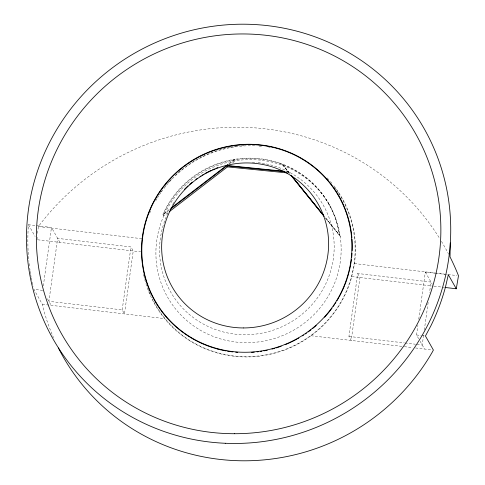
<?xml version="1.0" encoding="UTF-8"?>
<svg xmlns="http://www.w3.org/2000/svg" width="485" height="485" viewBox="0 0 485 485"><rect width="100%" height="100%" fill="white"/><g stroke="black" fill="none" stroke-linecap="round" stroke-linejoin="round"><path stroke-width="0.36" stroke-dasharray="2.42 1.82" d="M59.934 242.397L51.471 227.435L28.494 224.743L28.263 227.101A213.273 208.459 -29.5 0 0 28.882 260.985M36.957 239.705L37.236 236.874M37.575 233.34L38.351 226.586A244.07 238.559 -29.5 0 1 439.513 238.202M43.329 285.877L51.471 227.435M122.196 309.897L130.962 246.956L57.666 238.384L48.9 301.324L122.196 309.897L124.469 313.91L133.236 250.975L130.962 246.956M357.7 273.491L359.973 277.505L351.207 340.446L348.933 336.432L357.7 273.491L431.001 282.07L429.54 292.558M418.682 338.736L416.554 334.971L417.912 325.235M418.749 319.239L425.321 272.03L434.972 273.164M423.593 335.268L422.235 345.011L416.251 344.308M424.32 330.024L428.182 302.3M167.895 212.739L163.724 215.946L162.899 214.491L169.241 209.478M228.92 163.7L234.564 159.322L237.583 158.91A93.132 91.028 -29.5 0 1 279.33 163.033M229.69 163.621L234.764 159.68L237.789 159.28M232.558 162.954L235.383 160.777L234.564 159.322A93.132 91.028 -29.5 0 0 162.893 214.491M168.465 210.726L163.106 214.855A93.132 91.028 -29.5 0 1 234.764 159.68M285.319 171.387L288.332 171.696L288.539 172.054L287.035 171.902M38.351 226.586L142.426 238.765M354.426 263.567L447.267 274.437M448.013 274.522L456.997 275.571M435.712 273.249L447.582 274.637M37.703 239.796L140.674 251.842M351.77 276.547L433.269 286.083M434.014 286.168L444.399 287.387M42.704 290.376L33.871 289.339L42.334 304.301L43.674 309.866A213.273 208.459 -29.5 0 0 53.508 337.608M416.554 334.971L420.998 335.493M421.738 335.578L424.702 335.929M348.933 336.432L404.284 342.907M405.03 342.998L415.499 344.223M42.334 304.301L164.712 318.621M311 335.741L403.562 346.569M404.308 346.66L412.535 347.624M415.53 347.969L431.911 349.891M279.56 163.427L282.373 164.409A93.132 91.028 -29.5 0 1 339.597 235.267L340.215 236.365L325.556 218.208M279.354 163.057L282.161 164.045A93.132 91.028 -29.5 0 1 339.385 234.904L339.597 235.267L325.417 217.71M289.751 173.448L282.161 164.045L289.139 173.115M325.678 217.935L339.385 234.904M282.373 164.409L289.484 173.224M327.381 201.457L327.587 201.815M328.878 204.027L329.709 205.482A93.132 91.028 -29.5 0 1 246.556 342.665A93.132 91.028 -29.5 0 1 169.313 205.216A93.132 91.028 -29.5 0 1 329.709 205.482M425.321 272.03L432.299 284.362M420.107 341.246L424.502 349.024M28.494 224.743L35.12 236.456M47.439 298.748L51.167 305.338M32.192 282.318L33.198 286.532M441.447 241.354A244.07 238.559 -29.5 0 1 448.673 254.243M31.737 280.209A213.273 208.459 -29.5 0 1 31.204 277.384M31.07 276.674A213.273 208.459 -29.5 0 1 30.7 274.546M30.585 273.831A213.273 208.459 -29.5 0 1 30.137 270.988M30.028 270.278A213.273 208.459 -29.5 0 1 29.73 268.138M29.446 265.992A213.273 208.459 -29.5 0 1 28.954 261.7M333.88 185.81A107.628 105.197 -29.5 0 1 355.068 258.262L354.232 265.149L351.207 278.717A107.628 105.197 -29.5 0 1 311.77 335.208L305.986 339.227A107.628 105.197 -29.5 0 1 166.464 320.785L162.135 315.426A107.628 105.197 -29.5 0 1 151.732 298.414M151.435 297.796A107.628 105.197 -29.5 0 1 144.803 279.712M144.463 278.378A107.628 105.197 -29.5 0 1 144.136 277.038M143.984 276.365A107.628 105.197 -29.5 0 1 143.542 274.34M160.705 192.242A107.628 105.197 -29.5 0 1 161.517 191.096M164.906 186.622A107.628 105.197 -29.5 0 1 165.791 185.531M168.059 182.851A107.628 105.197 -29.5 0 1 169.465 181.281M169.938 180.76A107.628 105.197 -29.5 0 1 171.872 178.716M175.376 175.261A107.628 105.197 -29.5 0 1 185.082 167.125M185.646 166.707A107.628 105.197 -29.5 0 1 202.5 156.516M203.13 156.206A107.628 105.197 -29.5 0 1 222.245 149.113M222.924 148.931A107.628 105.197 -29.5 0 1 229.781 147.373M230.466 147.24A107.628 105.197 -29.5 0 1 233.237 146.761M233.934 146.652A107.628 105.197 -29.5 0 1 238.105 146.088M241.597 145.743A107.628 105.197 -29.5 0 1 245.095 145.512M327.145 177.971A107.628 105.197 -29.5 0 1 329.018 179.996M330.388 181.548A107.628 105.197 -29.5 0 1 332.158 183.657M338.772 193.327A107.282 104.857 -29.5 0 1 300.118 342.428A107.282 104.857 -29.5 0 1 152.363 298.906M150.338 294.553A107.282 104.857 -29.5 0 1 148.277 289.46M149.659 213.236A107.282 104.857 -29.5 0 1 150.75 210.672M155.77 200.717A107.282 104.857 -29.5 0 1 157.188 198.31M157.552 197.716A107.282 104.857 -29.5 0 1 159.05 195.352M159.432 194.77A107.282 104.857 -29.5 0 1 161.002 192.46M161.402 191.884A107.282 104.857 -29.5 0 1 255.589 145.858M259.069 146.076A107.282 104.857 -29.5 0 1 262.537 146.409M268.738 147.294A107.282 104.857 -29.5 0 1 270.109 147.537M334.45 187.137A107.282 104.857 -29.5 0 1 338.397 192.751M257.99 162.645A87.785 85.803 -29.5 0 1 332.655 262.858A87.785 85.803 -29.5 0 1 225.476 332.486A87.785 85.803 -29.5 0 1 163.663 223.918M163.881 223.245A87.785 85.803 -29.5 0 1 164.815 220.554M165.312 219.226A87.785 85.803 -29.5 0 1 167.828 213.327M172.581 204.549A87.785 85.803 -29.5 0 1 174.921 200.96M252.303 162.22A87.785 85.803 -29.5 0 1 256.571 162.505M237.771 159.25A93.132 91.028 -29.5 0 1 279.542 163.39"/><path stroke-width="0.73" d="M450.31 242.936L450.019 256.874A244.07 238.559 -29.5 0 1 458.495 275.747L456.276 288.775L445.145 287.472M217.444 348.982L220.772 349.818L220.845 349.521A105.645 103.256 -29.5 0 0 348.351 219.541A105.645 103.256 -29.5 0 0 173.351 175.685A105.645 103.256 -29.5 0 0 217.529 348.691L217.444 348.982A105.954 103.566 -29.5 0 1 214.806 348.242M227.792 164.573L171.035 208.101M169.683 211.363L227.465 166.87L287.635 172.963M170.253 209.356L226.871 165.809L284.78 171.678M283.816 171.235L226.665 165.452L227.465 166.87M217.529 348.691L220.845 349.521M291.17 175.206L323.786 215.589M291.376 175.57L323.525 215.37M291.03 175.461L324.138 216.449M456.276 288.775L448.328 274.728L445.497 286.902A213.273 208.459 -29.5 0 1 430.947 325.678L425.442 336.014L433.39 350.061L432.377 351.964A213.273 208.459 -29.5 0 1 242.003 460.786A213.273 208.459 -29.5 0 1 58.412 348M177.783 328.393A105.954 103.566 -29.5 0 1 193.442 159.717A105.954 103.566 -29.5 0 1 349.988 224.949M350.128 225.616A105.954 103.566 -29.5 0 1 351.892 237.717M351.995 239.075A105.954 103.566 -29.5 0 1 352.171 250.648M352.019 253.376A105.954 103.566 -29.5 0 1 351.661 257.456M351.425 259.487A105.954 103.566 -29.5 0 1 350.703 264.222M350.461 265.568A105.954 103.566 -29.5 0 1 349.139 271.588M348.97 272.249A105.954 103.566 -29.5 0 1 347.26 278.178M347.048 278.833A105.954 103.566 -29.5 0 1 344.944 284.64M344.689 285.277A105.954 103.566 -29.5 0 1 341.919 291.57M341.616 292.194A105.954 103.566 -29.5 0 1 339.076 297.081M338.736 297.681A105.954 103.566 -29.5 0 1 336.996 300.658M335.911 302.416A105.954 103.566 -29.5 0 1 335.165 303.574M334.401 304.725A105.954 103.566 -29.5 0 1 333.231 306.435M332.031 308.127A105.954 103.566 -29.5 0 1 326.896 314.638M326.447 315.159A105.954 103.566 -29.5 0 1 324.611 317.232M316.232 325.49A105.954 103.566 -29.5 0 1 312.522 328.618M310.891 329.903A105.954 103.566 -29.5 0 1 308.12 331.983M306.423 333.189A105.954 103.566 -29.5 0 1 305.283 333.971M303.549 335.123A105.954 103.566 -29.5 0 1 302.379 335.869M298.821 338.027A105.954 103.566 -29.5 0 1 297.614 338.712M297.008 339.051A105.954 103.566 -29.5 0 1 292.091 341.61M291.467 341.913A105.954 103.566 -29.5 0 1 288.951 343.083M288.314 343.368A105.954 103.566 -29.5 0 1 285.125 344.72M281.239 346.199A105.954 103.566 -29.5 0 1 275.977 347.945M274.649 348.339A105.954 103.566 -29.5 0 1 271.982 349.073M267.265 350.194A105.954 103.566 -29.5 0 1 265.913 350.479M265.234 350.613A105.954 103.566 -29.5 0 1 263.87 350.867M261.827 351.213A105.954 103.566 -29.5 0 1 260.463 351.425M258.408 351.71A105.954 103.566 -29.5 0 1 257.038 351.88M254.285 352.158A105.954 103.566 -29.5 0 1 251.533 352.365M237.747 352.346A105.954 103.566 -29.5 0 1 235.692 352.189M232.952 351.916A105.954 103.566 -29.5 0 1 227.501 351.158M226.149 350.928A105.954 103.566 -29.5 0 1 220.772 349.818M214.152 348.042A105.954 103.566 -29.5 0 1 195.837 340.518M195.237 340.197A105.954 103.566 -29.5 0 1 189.92 337.142M189.338 336.778A105.954 103.566 -29.5 0 1 184.239 333.383M183.688 332.983A105.954 103.566 -29.5 0 1 178.304 328.824M184.433 189.338A87.785 85.803 -29.5 0 1 188.028 185.834M189.629 184.397A87.785 85.803 -29.5 0 1 192.375 182.087M195.788 179.456A87.785 85.803 -29.5 0 1 197.54 178.207M199.923 176.601A87.785 85.803 -29.5 0 1 201.136 175.831M202.36 175.079A87.785 85.803 -29.5 0 1 203.591 174.345M204.84 173.63A87.785 85.803 -29.5 0 1 211.23 170.362M212.539 169.774A87.785 85.803 -29.5 0 1 214.522 168.925M215.855 168.386A87.785 85.803 -29.5 0 1 217.868 167.622M225.258 443.272A213.273 208.459 -29.5 0 0 428.631 137A213.273 208.459 -29.5 0 0 61.965 121.232A213.273 208.459 -29.5 0 0 225.258 443.272M234.316 433.717A203.354 198.759 -29.5 0 0 415.881 134.181A203.354 198.759 -29.5 0 0 65.657 133.599A203.354 198.759 -29.5 0 0 234.316 433.717M243.355 327.945A83.935 82.038 -29.5 0 0 318.299 204.306A83.935 82.038 -29.5 0 0 173.739 204.07A83.935 82.038 -29.5 0 0 243.355 327.945"/></g></svg>
